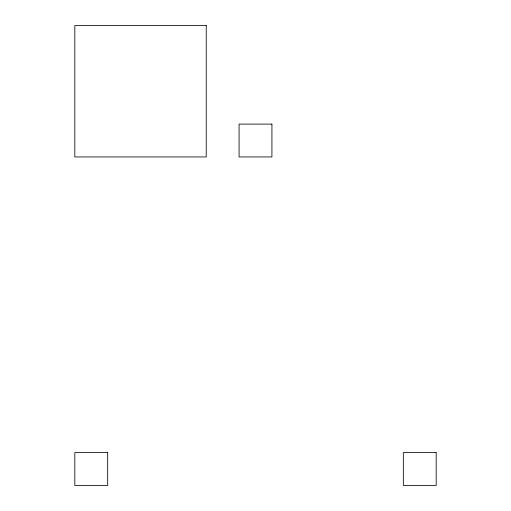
<?xml version="1.0" encoding="UTF-8"?>
<svg xmlns="http://www.w3.org/2000/svg" width="511" height="511" viewBox="0 0 511 511"><rect width="100%" height="100%" fill="white"/><g stroke="black" fill="none" stroke-linecap="round" stroke-linejoin="round"><path stroke-width="0.77" d="M206.227 25.55L74.823 25.55L74.823 156.947L206.227 156.947L206.227 25.55M271.922 124.103L239.078 124.103L239.078 156.947L271.922 156.947L271.922 124.103M107.674 452.599L74.823 452.599L74.823 485.45L107.674 485.45L107.674 452.599M436.177 452.599L403.326 452.599L403.326 485.45L436.177 485.45L436.177 452.599"/></g></svg>
